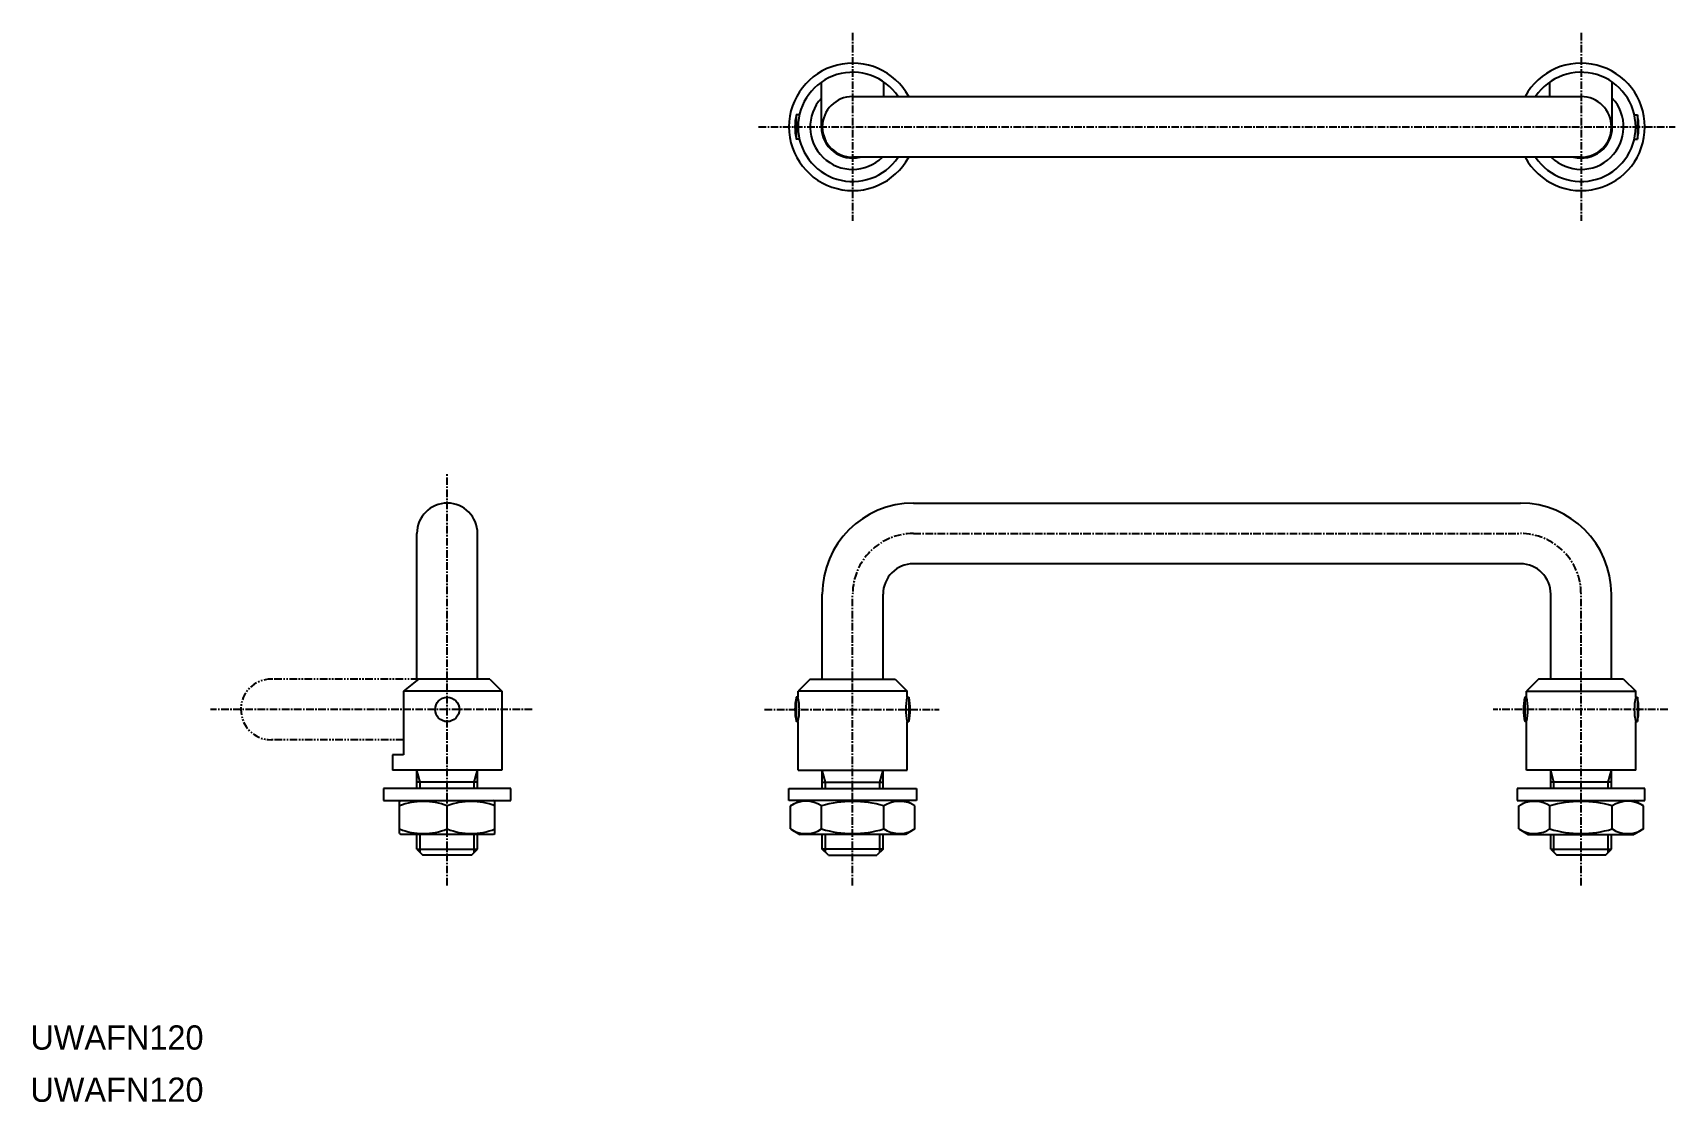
# Model space of a CAD drawing. Extents: x 0 to 271, y 0 to 176.
import ezdxf

# ---------------------------------------------------------------- set-up
doc = ezdxf.new("R2010")
doc.units = 0
doc.linetypes.add('CENTER', pattern=[2, 1.25, -0.25, 0.25, -0.25])
doc.linetypes.add('PHANTOM', pattern=[2.5, 1.25, -0.25, 0.25, -0.25, 0.25, -0.25])
doc.layers.get('0').update_dxf_attribs({"linetype": 'CONTINUOUS'})
doc.layers.add('CENTER', color=1, linetype='CENTER')

msp = doc.modelspace()

# ---------------------------------------------------------------- linework, layer by layer
at = {"color": 7, "linetype": 'CONTINUOUS'}
for p, q in [((130.32, 160.66), (130.32, 168.04)), ((140.62, 165.66), (140.62, 168.04)), ((250.32, 165.66), (250.32, 168.04)), ((260.62, 160.66), (260.62, 168.04)), ((135.47, 165.66), (255.47, 165.66)), ((126.69, 162.66), (126.19, 162.66)), ((126.19, 162.66), (126.19, 158.66)), ((264.24, 162.66), (264.74, 162.66)), ((264.74, 162.66), (264.74, 158.66)), ((126.69, 158.66), (126.19, 158.66)), ((264.24, 158.66), (264.74, 158.66)), ((255.47, 155.66), (135.47, 155.66)), ((145.47, 98.66), (245.47, 98.66)), ((63.68, 69.45), (63.68, 93.66)), ((73.68, 69.66), (73.68, 93.66)), ((245.47, 88.66), (145.47, 88.66)), ((130.47, 69.66), (130.47, 83.66)), ((140.47, 69.66), (140.47, 83.66)), ((250.47, 69.66), (250.47, 83.66)), ((260.47, 69.66), (260.47, 83.66)), ((63.93, 69.66), (61.48, 67.66)), ((77.68, 67.66), (61.48, 67.66)), ((61.48, 67.66), (61.48, 57.16)), ((75.68, 69.66), (63.93, 69.66)), ((75.68, 69.66), (77.68, 67.66)), ((77.68, 67.66), (77.68, 54.66)), ((128.47, 69.66), (126.47, 67.66)), ((126.47, 66.66), (126.47, 67.66)), ((144.47, 67.66), (126.47, 67.66)), ((128.47, 69.66), (142.47, 69.66)), ((142.47, 69.66), (144.47, 67.66)), ((144.47, 66.66), (144.47, 67.66)), ((248.47, 69.66), (246.47, 67.66)), ((246.47, 66.66), (246.47, 67.66)), ((246.47, 67.66), (264.47, 67.66)), ((262.47, 69.66), (248.47, 69.66)), ((262.47, 69.66), (264.47, 67.66)), ((264.47, 66.66), (264.47, 67.66)), ((126.19, 66.66), (126.19, 62.66)), ((126.47, 66.66), (126.19, 66.66)), ((144.47, 66.66), (144.74, 66.66)), ((144.74, 66.66), (144.74, 62.66)), ((246.19, 66.66), (246.19, 62.66)), ((246.47, 66.66), (246.19, 66.66)), ((264.47, 66.66), (264.74, 66.66)), ((264.74, 66.66), (264.74, 62.66)), ((126.47, 62.66), (126.19, 62.66)), ((126.47, 54.66), (126.47, 62.66)), ((144.47, 54.66), (144.47, 62.66)), ((144.47, 62.66), (144.74, 62.66)), ((246.47, 62.66), (246.19, 62.66)), ((246.47, 54.66), (246.47, 62.66)), ((264.47, 62.66), (264.74, 62.66)), ((264.47, 54.66), (264.47, 62.66)), ((61.48, 57.16), (59.68, 57.16)), ((59.68, 57.16), (59.68, 54.66)), ((77.68, 54.66), (59.68, 54.66)), ((63.68, 51.66), (63.68, 54.66)), ((73.68, 51.66), (73.68, 54.66)), ((126.47, 54.66), (144.47, 54.66)), ((130.47, 51.66), (130.47, 54.66)), ((140.47, 51.66), (140.47, 54.66)), ((264.47, 54.66), (246.47, 54.66)), ((250.47, 51.66), (250.47, 54.66)), ((260.47, 51.66), (260.47, 54.66)), ((58.18, 51.66), (58.18, 49.66)), ((79.18, 51.66), (58.18, 51.66)), ((73.68, 52.66), (63.68, 52.66)), ((79.18, 49.66), (79.18, 51.66)), ((124.97, 51.66), (145.97, 51.66)), ((124.97, 49.66), (124.97, 51.66)), ((130.47, 52.66), (140.47, 52.66)), ((145.97, 51.66), (145.97, 49.66)), ((244.97, 51.66), (244.97, 49.66)), ((265.97, 51.66), (244.97, 51.66)), ((260.47, 52.66), (250.47, 52.66)), ((265.97, 49.66), (265.97, 51.66)), ((58.18, 49.66), (79.18, 49.66)), ((60.81, 49.52), (61.06, 49.66)), ((60.81, 44.21), (60.81, 49.52)), ((68.68, 44.96), (68.68, 48.76)), ((76.54, 49.52), (76.29, 49.66)), ((76.54, 44.21), (76.54, 49.52)), ((145.97, 49.66), (124.97, 49.66)), ((125.21, 48.76), (126.78, 49.66)), ((125.21, 44.96), (125.21, 48.76)), ((130.34, 44.96), (130.34, 48.76)), ((140.6, 44.96), (140.6, 48.76)), ((145.73, 48.76), (144.16, 49.66)), ((145.73, 44.96), (145.73, 48.76)), ((244.97, 49.66), (265.97, 49.66)), ((245.21, 48.76), (246.78, 49.66)), ((245.21, 44.96), (245.21, 48.76)), ((250.34, 44.96), (250.34, 48.76)), ((260.6, 44.96), (260.6, 48.76)), ((265.73, 48.76), (264.16, 49.66)), ((265.73, 44.96), (265.73, 48.76)), ((60.81, 44.21), (61.06, 44.06)), ((76.29, 44.06), (61.06, 44.06)), ((63.68, 41.66), (63.68, 44.06)), ((73.68, 41.66), (73.68, 44.06)), ((76.54, 44.21), (76.29, 44.06)), ((125.21, 44.96), (126.78, 44.06)), ((144.16, 44.06), (126.78, 44.06)), ((130.47, 41.66), (130.47, 44.06)), ((140.47, 41.66), (140.47, 44.06)), ((145.73, 44.96), (144.16, 44.06)), ((245.21, 44.96), (246.78, 44.06)), ((246.78, 44.06), (264.16, 44.06)), ((250.47, 41.66), (250.47, 44.06)), ((260.47, 41.66), (260.47, 44.06)), ((265.73, 44.96), (264.16, 44.06)), ((63.68, 41.66), (73.68, 41.66)), ((63.68, 41.66), (64.68, 40.66)), ((72.68, 40.66), (64.68, 40.66)), ((72.68, 40.66), (73.68, 41.66)), ((131.47, 40.66), (130.47, 41.66)), ((140.47, 41.66), (130.47, 41.66)), ((131.47, 40.66), (139.47, 40.66)), ((140.47, 41.66), (139.47, 40.66)), ((250.47, 41.66), (260.47, 41.66)), ((250.47, 41.66), (251.47, 40.66)), ((259.47, 40.66), (251.47, 40.66)), ((259.47, 40.66), (260.47, 41.66))]:
    msp.add_line(p, q, dxfattribs=at)
at = {"color": 3, "linetype": 'PHANTOM'}
for p, q in [((63.93, 69.66), (39.68, 69.66)), ((61.48, 59.66), (39.68, 59.66))]:
    msp.add_line(p, q, dxfattribs=at)
at = {"color": 3, "linetype": 'CONTINUOUS'}
for p, q in [((64.22, 52.66), (63.68, 54.66)), ((73.13, 52.66), (73.68, 54.66)), ((131.01, 52.66), (130.47, 54.66)), ((139.93, 52.66), (140.47, 54.66)), ((251.01, 52.66), (250.47, 54.66)), ((259.93, 52.66), (260.47, 54.66)), ((64.22, 51.66), (64.22, 52.66)), ((73.13, 51.66), (73.13, 52.66)), ((131.01, 51.66), (131.01, 52.66)), ((139.93, 51.66), (139.93, 52.66)), ((251.01, 51.66), (251.01, 52.66)), ((259.93, 51.66), (259.93, 52.66)), ((64.22, 41.12), (64.22, 44.06)), ((73.13, 41.12), (73.13, 44.06)), ((131.01, 41.12), (131.01, 44.06)), ((139.93, 41.12), (139.93, 44.06)), ((251.01, 41.12), (251.01, 44.06)), ((259.93, 41.12), (259.93, 44.06))]:
    msp.add_line(p, q, dxfattribs=at)
at = {"color": 7, "linetype": 'CONTINUOUS'}
msp.add_circle((68.68, 64.66), 2, dxfattribs=at)
for centre, radius, start, end in [((135.47, 160.66), 10.5, 28.4369, 331.5631), ((255.47, 160.66), 10.5, 208.4369, 151.5631), ((135.47, 160.66), 9, 33.749, 326.251), ((255.47, 160.66), 9, 213.749, 146.251), ((135.47, 160.66), 7, 137.3676, 314.4153), ((135.47, 160.66), 5, 90, 270), ((255.47, 160.66), 7, 225.5847, 42.6324), ((255.47, 160.66), 5, 270, 90), ((134.97, 160.66), 9, 167.1604, 192.8396), ((255.97, 160.66), 9, 347.1604, 12.8396), ((135.47, 160.66), 5.15, 180, 283.8624), ((255.47, 160.66), 5.15, 256.1376, 360), ((68.68, 93.66), 5, 0, 180), ((145.47, 83.66), 15, 90, 180), ((245.47, 83.66), 15, 0, 90), ((145.47, 83.66), 5, 90, 180), ((245.47, 83.66), 5, 0, 90), ((134.97, 64.66), 9, 167.1604, 192.8396), ((117.69, 64.66), 9, 347.1604, 12.8396), ((153.24, 64.66), 9, 167.1604, 192.8396), ((135.97, 64.66), 9, 347.1604, 12.8396), ((254.97, 64.66), 9, 167.1604, 192.8396), ((237.69, 64.66), 9, 347.1604, 12.8396), ((273.24, 64.66), 9, 167.1604, 192.8396), ((255.97, 64.66), 9, 347.1604, 12.8396), ((64.74, 38.95), 10.56, 68.1464, 111.8536), ((72.61, 38.95), 10.56, 68.1464, 111.8536), ((127.78, 44.92), 4.61, 56.2241, 123.7759), ((135.47, 31.82), 17.69, 73.1474, 106.8526), ((143.19, 44.69), 4.82, 65.8897, 122.4524), ((247.75, 44.69), 4.82, 57.5476, 114.1103), ((255.47, 31.82), 17.69, 73.1474, 106.8526), ((263.16, 44.92), 4.61, 56.2241, 123.7759), ((64.74, 54.77), 10.56, 248.1464, 291.8536), ((72.61, 54.77), 10.56, 248.1464, 291.8536), ((127.78, 48.8), 4.61, 236.2241, 303.7759), ((135.47, 61.9), 17.69, 253.1474, 286.8526), ((143.19, 49.03), 4.82, 237.5476, 294.1103), ((247.75, 49.03), 4.82, 245.8897, 302.4524), ((255.47, 61.9), 17.69, 253.1474, 286.8526), ((263.16, 48.8), 4.61, 236.2241, 303.7759)]:
    msp.add_arc(centre, radius, start, end, dxfattribs=at)
at = {"color": 3, "linetype": 'PHANTOM'}
msp.add_arc((39.68, 64.66), 5, 90, 270, dxfattribs=at)
at = {"layer": 'CENTER', "color": 1, "linetype": 'CENTER'}
for p, q in [((135.47, 176.16), (135.47, 145.16)), ((255.47, 176.16), (255.47, 145.16)), ((119.97, 160.66), (270.97, 160.66)), ((68.68, 35.66), (68.68, 103.66)), ((145.47, 93.66), (245.47, 93.66)), ((135.47, 35.66), (135.47, 83.66)), ((255.47, 35.66), (255.47, 83.66)), ((82.68, 64.66), (29.68, 64.66)), ((120.97, 64.66), (149.74, 64.66)), ((269.74, 64.66), (240.97, 64.66))]:
    msp.add_line(p, q, dxfattribs=at)
for centre, start, end in [((145.47, 83.66), 90, 180), ((245.47, 83.66), 0, 90)]:
    msp.add_arc(centre, 10, start, end, dxfattribs=at)

# ---------------------------------------------------------------- texts
for p in [(0, 8.6), (0, 0)]:
    msp.add_text('UWAFN120', height=4).set_placement(p)

doc.saveas('drawing.dxf')
